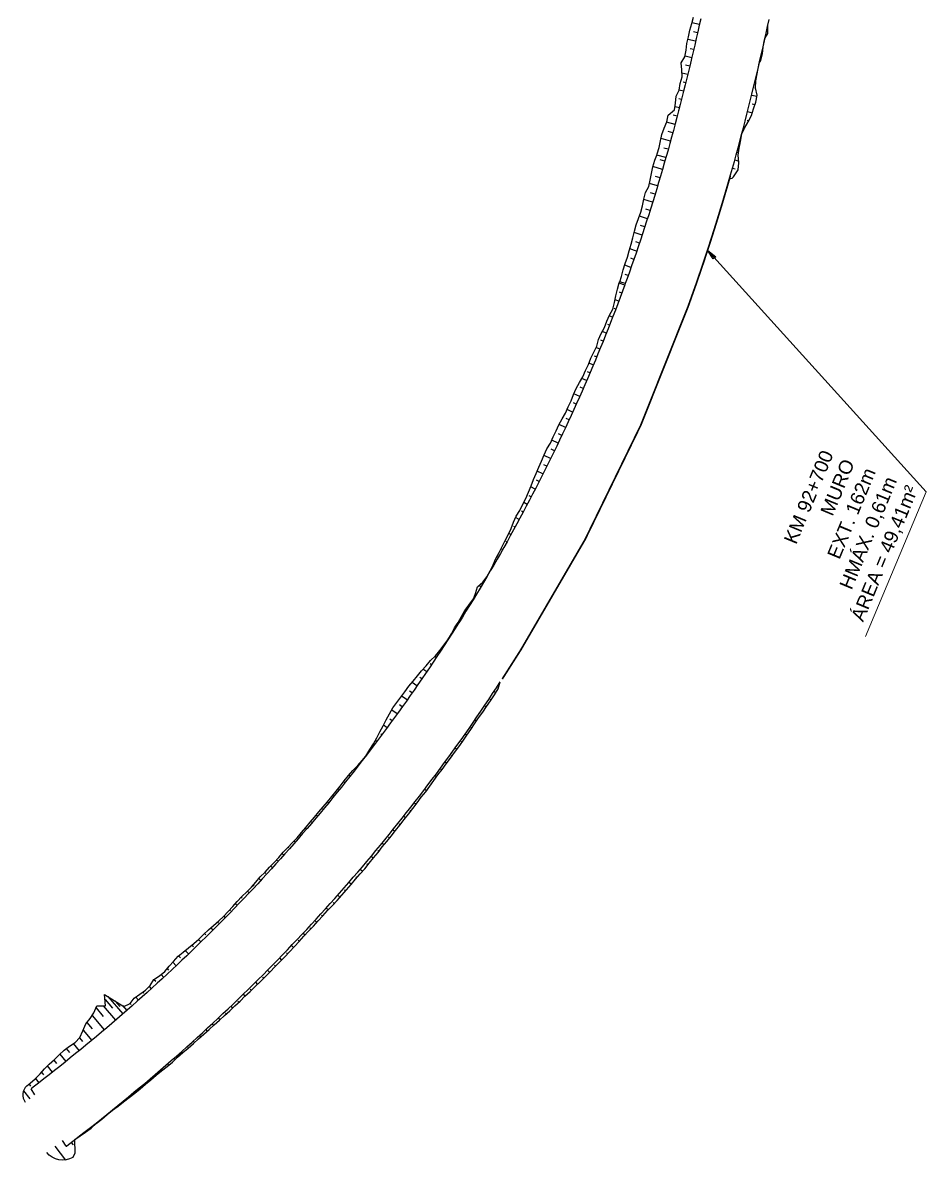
# Model space of a CAD drawing. Header units: metres. Extents: x 288738 to 324331, y 7399322 to 7465117.
# Drawn here: x 296257 to 296520.2, y 7459458.1 to 7459789.4 of the extents above; entities that cross this region are included whole.
import ezdxf

# ---------------------------------------------------------------- set-up
doc = ezdxf.new("R2010")
doc.units = ezdxf.units.M
doc.header["$LTSCALE"] = 10
for name, color, linetype in [('F-HZ-ATERRO-TALUDE', 110, 'Continuous'), ('F-HZ-MUROS', 210, 'Continuous'), ('F-HZ-PIANO-CORTE', 10, 'Continuous'), ('F-HZ-TALUDE', 2, 'Continuous')]:
    doc.layers.add(name, color=color, linetype=linetype)
doc.layers.add('U-HZ-TEXTO-MUROS', color=2, linetype='Continuous', lineweight=0)
doc.styles.add('ARIAL', font='arial.ttf')
doc.styles.add('DIM', font='arial.ttf', dxfattribs={"width": 0.8})
doc.dimstyles.new('U-1_2000', dxfattribs={"dimscale": 2, "dimtxt": 1.5, "dimasz": 0.75, "dimexe": 0.75, "dimexo": 0.75, "dimgap": 0.25, "dimtad": 1, "dimzin": 4, "dimtxsty": 'DIM', "dimblk": 'ARCHTICK', "dimcen": 0.7, "dimdle": 0.75, "dimclrd": 256, "dimclre": 256, "dimclrt": 256, "dimaunit": 1, "dimadec": 3, "dimazin": 2, "dimtfac": 1, "dimtofl": 0, "dimtmove": 0, "dimatfit": 3, "dimldrblk": 'CLOSEDBLANK', "dimfxl": 0, "dimtolj": 1, "dimtzin": 0, "dimlwd": -1, "dimlwe": -1, "dimarcsym": 0})

# ---------------------------------------------------------------- blocks, each defined once
blk = doc.blocks.new('_ArchTick')
at = {"color": 0, "linetype": 'ByBlock', "const_width": 0.15}
blk.add_lwpolyline([(-0.5, -0.5), (0.5, 0.5)], dxfattribs=at)

msp = doc.modelspace()

# ---------------------------------------------------------------- linework, layer by layer
at = {"layer": 'F-HZ-ATERRO-TALUDE', "linetype": 'Continuous', "lineweight": -3}
for p, q in [((296454.101, 7459788.939), (296451.903, 7459789.43)), ((296453.554, 7459786.499), (296452.38, 7459786.765)), ((296473.89, 7459788.097), (296474.016, 7459788.07)), ((296452.995, 7459784.062), (296450.709, 7459784.588)), ((296472.695, 7459782.733), (296472.747, 7459782.722)), ((296451.859, 7459779.193), (296449.894, 7459779.658)), ((296452.433, 7459781.627), (296451.354, 7459781.878)), ((296451.28, 7459776.761), (296450.044, 7459777.058)), ((296450.691, 7459774.332), (296449.009, 7459774.742)), ((296449.489, 7459769.478), (296448.187, 7459769.806)), ((296450.097, 7459771.903), (296449.379, 7459772.081)), ((296448.876, 7459767.055), (296448.068, 7459767.261)), ((296448.253, 7459764.634), (296446.979, 7459764.964)), ((296446.98, 7459759.798), (296444.519, 7459760.456)), ((296447.623, 7459762.214), (296446.489, 7459762.513)), ((296446.33, 7459757.384), (296444.976, 7459757.752)), ((296466.3, 7459756.558), (296466.326, 7459756.551)), ((296445.669, 7459754.973), (296442.905, 7459755.736)), ((296445.001, 7459752.564), (296443.695, 7459752.93)), ((296465.659, 7459754.153), (296465.926, 7459754.081)), ((296444.32, 7459750.159), (296441.716, 7459750.9)), ((296444.017, 7459749.102), (296442.662, 7459749.49)), ((296464.379, 7459749.457), (296465.525, 7459749.141)), ((296465.008, 7459751.75), (296465.246, 7459751.685)), ((296443.328, 7459746.699), (296440.502, 7459747.522)), ((296463.725, 7459747.109), (296464.532, 7459746.883)), ((296442.619, 7459744.302), (296441.335, 7459744.681)), ((296441.905, 7459741.906), (296439.542, 7459742.616)), ((296441.178, 7459739.513), (296439.881, 7459739.91)), ((296440.447, 7459737.123), (296437.899, 7459737.914)), ((296438.941, 7459732.355), (296436.592, 7459733.108)), ((296439.695, 7459734.738), (296438.524, 7459735.108)), ((296438.174, 7459729.976), (296436.973, 7459730.367)), ((296437.393, 7459727.601), (296435.115, 7459728.356)), ((296435.797, 7459722.862), (296433.8, 7459723.546)), ((296436.6, 7459725.23), (296435.543, 7459725.586)), ((296434.982, 7459720.499), (296434.066, 7459720.817)), ((296434.155, 7459718.14), (296432.316, 7459718.789)), ((296432.325, 7459713.04), (296430.741, 7459713.618)), ((296432.468, 7459713.433), (296430.886, 7459714.009)), ((296433.317, 7459715.784), (296432.473, 7459716.087)), ((296431.461, 7459710.694), (296430.775, 7459710.948)), ((296430.587, 7459708.352), (296429.54, 7459708.745)), ((296428.805, 7459703.68), (296427.803, 7459704.068)), ((296429.702, 7459706.014), (296429.304, 7459706.165)), ((296427.896, 7459701.351), (296427.367, 7459701.559)), ((296426.047, 7459696.706), (296425.391, 7459696.97)), ((296426.977, 7459699.026), (296425.781, 7459699.503)), ((296425.104, 7459694.39), (296423.977, 7459694.852)), ((296423.186, 7459689.773), (296421.92, 7459690.306)), ((296424.151, 7459692.079), (296423.53, 7459692.337)), ((296422.211, 7459687.471), (296421.526, 7459687.763)), ((296420.226, 7459682.882), (296419.4, 7459683.244)), ((296421.224, 7459685.174), (296419.822, 7459685.78)), ((296419.217, 7459680.594), (296417.543, 7459681.338)), ((296417.165, 7459676.035), (296415.559, 7459676.767)), ((296418.197, 7459678.312), (296417.39, 7459678.675)), ((296416.123, 7459673.762), (296415.269, 7459674.157)), ((296415.07, 7459671.495), (296413.214, 7459672.363)), ((296412.93, 7459666.976), (296411.065, 7459667.87)), ((296414.006, 7459669.233), (296413.083, 7459669.67)), ((296410.747, 7459662.478), (296408.849, 7459663.411)), ((296411.844, 7459664.724), (296410.863, 7459665.2)), ((296409.639, 7459660.237), (296408.739, 7459660.685)), ((296408.52, 7459658.001), (296406.853, 7459658.841)), ((296406.25, 7459653.546), (296404.972, 7459654.206)), ((296407.391, 7459655.771), (296406.616, 7459656.165)), ((296405.098, 7459651.327), (296404.541, 7459651.618)), ((296402.764, 7459646.906), (296402.284, 7459647.162)), ((296403.936, 7459649.114), (296402.908, 7459649.657)), ((296401.58, 7459644.704), (296400.525, 7459645.274)), ((296399.181, 7459640.317), (296398.583, 7459640.647)), ((296400.386, 7459642.508), (296399.988, 7459642.725)), ((296397.966, 7459638.132), (296397.698, 7459638.282)), ((296395.503, 7459633.781), (296395.313, 7459633.89)), ((296396.739, 7459635.954), (296396.278, 7459636.215)), ((296394.256, 7459631.614), (296394.11, 7459631.699)), ((296391.73, 7459627.299), (296391.633, 7459627.356)), ((296392.998, 7459629.453), (296392.988, 7459629.459)), ((296390.451, 7459625.151), (296390.161, 7459625.324)), ((296377.433, 7459604.522), (296376.961, 7459604.836)), ((296378.812, 7459606.607), (296378.716, 7459606.671)), ((296374.645, 7459600.372), (296373.558, 7459601.11)), ((296376.044, 7459602.444), (296375.633, 7459602.719)), ((296371.817, 7459596.248), (296370.391, 7459597.236)), ((296373.237, 7459598.306), (296372.607, 7459598.738)), ((296370.388, 7459594.197), (296369.592, 7459594.755)), ((296367.5, 7459590.115), (296366.677, 7459590.703)), ((296368.949, 7459592.153), (296367.343, 7459593.289)), ((296366.041, 7459588.085), (296364.471, 7459589.219)), ((296363.095, 7459584.046), (296362.028, 7459584.832)), ((296364.572, 7459586.062), (296363.904, 7459586.55)), ((296361.606, 7459582.037), (296361.24, 7459582.31)), ((296358.6, 7459578.041), (296358.496, 7459578.121)), ((296360.108, 7459580.036), (296359.684, 7459580.355)), ((296276.39, 7459467.396), (296276.537, 7459467.209)), ((296266.353, 7459462.166, 660), (296269.446, 7459458.144, 660)), ((296271.076, 7459463.267), (296271.648, 7459462.524))]:
    msp.add_line(p, q, dxfattribs=at)
at = {"layer": 'F-HZ-MUROS', "linetype": 'Continuous', "lineweight": -3, "const_width": 0.5}
for points in [[(296450.792, 7459706.762, 0.009674), (296457.489, 7459726.329, 0.0069103), (296462.085, 7459741.364, 0.0013847), (296463.078, 7459744.819, 0.0013847)], [(296396.648, 7459598.254), (296402.116, 7459606.842, 0.0555451), (296450.792, 7459706.762, 1.4058835)]]:
    msp.add_lwpolyline(points, format="xyb", dxfattribs=at)
at = {"layer": 'F-HZ-PIANO-CORTE'}
for p, q in [((296470.433, 7459772.998), (296470.608, 7459772.956)), ((296471.038, 7459775.42), (296471.067, 7459775.413)), ((296470.15, 7459770.535), (296470.442, 7459770.465)), ((296469.315, 7459768.382), (296470.821, 7459768.012)), ((296468.109, 7459763.552), (296469.499, 7459763.2)), ((296469.495, 7459765.771), (296470.274, 7459765.576)), ((296467.981, 7459761.056), (296468.458, 7459760.934)), ((296387.558, 7459620.631), (296387.615, 7459620.596)), ((296386.085, 7459618.612), (296386.365, 7459618.439)), ((296383.521, 7459614.325), (296383.714, 7459614.203)), ((296384.824, 7459616.456), (296384.934, 7459616.387)), ((296381.386, 7459610.663), (296381.433, 7459610.633)), ((296382.601, 7459612.847), (296382.69, 7459612.79)), ((296394.282, 7459594.647), (296394.798, 7459594.305)), ((296391.508, 7459590.495), (296392.019, 7459590.15)), ((296393.164, 7459592.391), (296393.429, 7459592.215)), ((296390.354, 7459588.26), (296390.603, 7459588.09)), ((296387.513, 7459584.15), (296387.753, 7459583.982)), ((296388.693, 7459586.37), (296389.162, 7459586.048)), ((296385.841, 7459582.27), (296386.321, 7459581.933)), ((296382.951, 7459578.199), (296383.472, 7459577.826)), ((296384.665, 7459580.044), (296384.93, 7459579.856)), ((296355.334, 7459573.977), (296355.425, 7459573.906)), ((296380.024, 7459574.155), (296380.515, 7459573.796)), ((296381.756, 7459575.982), (296382.02, 7459575.791)), ((296353.644, 7459572.139), (296353.769, 7459572.041)), ((296378.789, 7459571.963), (296379.033, 7459571.783)), ((296350.408, 7459568.337), (296350.602, 7459568.182)), ((296351.936, 7459570.315), (296352.353, 7459569.985)), ((296375.832, 7459567.938), (296376.103, 7459567.734)), ((296377.058, 7459570.138), (296377.538, 7459569.78)), ((296347.328, 7459564.401), (296347.49, 7459564.268)), ((296348.891, 7459566.351), (296349.229, 7459566.078)), ((296372.778, 7459563.99), (296373.012, 7459563.81)), ((296374.056, 7459566.15), (296374.629, 7459565.715)), ((296344.085, 7459560.597), (296344.279, 7459560.435)), ((296345.731, 7459562.478), (296346.068, 7459562.2)), ((296371.019, 7459562.194), (296371.552, 7459561.781)), ((296342.485, 7459558.676), (296342.868, 7459558.354)), ((296367.944, 7459558.264), (296368.477, 7459557.842)), ((296369.78, 7459559.996), (296370.073, 7459559.766)), ((296339.295, 7459554.826), (296339.631, 7459554.538)), ((296340.872, 7459556.766), (296341.063, 7459556.604)), ((296364.831, 7459554.36), (296365.377, 7459553.921)), ((296366.658, 7459556.097), (296366.924, 7459555.885)), ((296335.993, 7459551.072), (296336.357, 7459550.755)), ((296337.665, 7459552.931), (296337.831, 7459552.787)), ((296363.558, 7459552.18), (296363.854, 7459551.938)), ((296332.539, 7459547.46), (296333.049, 7459547.006)), ((296334.274, 7459549.257), (296334.491, 7459549.066)), ((296360.4, 7459548.309), (296360.706, 7459548.056)), ((296361.681, 7459550.488), (296362.256, 7459550.016)), ((296330.918, 7459545.558), (296331.149, 7459545.35)), ((296357.232, 7459544.448), (296357.572, 7459544.16)), ((296358.498, 7459546.644), (296359.135, 7459546.111)), ((296327.487, 7459541.922), (296327.751, 7459541.68)), ((296329.199, 7459543.743), (296329.702, 7459543.286)), ((296355.277, 7459542.832), (296355.945, 7459542.263)), ((296324.112, 7459538.243), (296324.365, 7459538.007)), ((296325.724, 7459540.154), (296326.321, 7459539.601)), ((296352.022, 7459539.049), (296352.699, 7459538.46)), ((296353.986, 7459540.651), (296354.319, 7459540.365)), ((296320.615, 7459534.673), (296320.898, 7459534.403)), ((296322.403, 7459536.42), (296322.903, 7459535.947)), ((296348.73, 7459535.297), (296349.377, 7459534.724)), ((296350.714, 7459536.877), (296351.047, 7459536.584)), ((296317.229, 7459530.998), (296317.469, 7459530.764)), ((296318.88, 7459532.875), (296319.449, 7459532.327)), ((296345.404, 7459531.575), (296345.999, 7459531.038)), ((296347.387, 7459533.15), (296347.703, 7459532.867)), ((296313.699, 7459527.462), (296313.952, 7459527.212)), ((296315.525, 7459529.168), (296315.961, 7459528.74)), ((296342.043, 7459527.884), (296342.629, 7459527.345)), ((296344.013, 7459529.465), (296344.299, 7459529.206)), ((296309.951, 7459524.153), (296310.309, 7459523.791)), ((296311.812, 7459525.823), (296312.442, 7459525.192)), ((296338.647, 7459524.224), (296339.209, 7459523.698)), ((296340.629, 7459525.791), (296340.909, 7459525.531)), ((296308.16, 7459522.41), (296308.883, 7459521.672)), ((296337.213, 7459522.144), (296337.49, 7459521.883)), ((296302.378, 7459517.637), (296302.934, 7459517.052)), ((296304.323, 7459519.207), (296305.296, 7459518.194)), ((296306.272, 7459520.773), (296306.682, 7459520.35)), ((296333.809, 7459518.49), (296334.128, 7459518.183)), ((296335.218, 7459520.598), (296335.827, 7459520.017)), ((296300.706, 7459515.782), (296301.677, 7459514.751)), ((296330.311, 7459514.927), (296330.609, 7459514.634)), ((296331.756, 7459517.004), (296332.369, 7459516.408)), ((296297.285, 7459512.161), (296298.033, 7459511.351)), ((296299.055, 7459513.907), (296299.456, 7459513.477)), ((296326.806, 7459511.366), (296327.112, 7459511.06)), ((296328.261, 7459513.442), (296328.861, 7459512.846)), ((296293.786, 7459508.735), (296294.415, 7459508.041)), ((296295.208, 7459510.776), (296295.711, 7459510.227)), ((296323.237, 7459507.872), (296323.519, 7459507.585)), ((296324.731, 7459509.912), (296325.342, 7459509.296)), ((296280.952, 7459504.915), (296283.104, 7459502.425)), ((296281.746, 7459505.778), (296286.148, 7459500.707)), ((296283.886, 7459504.451), (296285.301, 7459502.826)), ((296289.9, 7459505.62), (296290.707, 7459504.712)), ((296291.95, 7459507.05), (296292.256, 7459506.709)), ((296319.653, 7459504.394), (296319.93, 7459504.107)), ((296321.17, 7459506.416), (296321.682, 7459505.889)), ((296278.327, 7459502.441), (296280.406, 7459500.002)), ((296280.448, 7459503.06), (296284.034, 7459498.885)), ((296286.027, 7459503.124), (296287.279, 7459501.69)), ((296288.237, 7459503.781), (296288.547, 7459503.428)), ((296316.011, 7459500.974), (296316.257, 7459500.714)), ((296317.575, 7459502.954), (296318.096, 7459502.408)), ((296275.645, 7459498.255), (296277.231, 7459496.36)), ((296277.159, 7459500.241), (296280.702, 7459496.048)), ((296313.948, 7459499.523), (296314.42, 7459499.019)), ((296274.592, 7459496.01), (296277.082, 7459493.012)), ((296310.289, 7459496.128), (296310.71, 7459495.67)), ((296312.323, 7459497.607), (296312.522, 7459497.392)), ((296271.699, 7459492.049), (296273.391, 7459489.977)), ((296273.493, 7459493.771), (296274.405, 7459492.664)), ((296306.597, 7459492.766), (296306.972, 7459492.35)), ((296308.649, 7459494.221), (296308.851, 7459493.999)), ((296267.786, 7459488.952), (296269.496, 7459486.821)), ((296269.667, 7459490.595), (296270.557, 7459489.496)), ((296302.874, 7459489.438), (296303.179, 7459489.094)), ((296304.92, 7459490.894), (296305.101, 7459490.692)), ((296264.124, 7459485.552), (296265.579, 7459483.707)), ((296265.991, 7459487.212), (296266.767, 7459486.238)), ((296299.12, 7459486.145), (296299.465, 7459485.748)), ((296301.165, 7459487.599), (296301.33, 7459487.412)), ((296260.72, 7459481.896), (296261.683, 7459480.655)), ((296262.428, 7459483.719), (296263.031, 7459482.949)), ((296293.548, 7459481.133), (296293.664, 7459480.996)), ((296295.336, 7459482.887), (296295.573, 7459482.609)), ((296297.376, 7459484.345), (296297.519, 7459484.178)), ((296257.197, 7459478.337), (296259.009, 7459476.004)), ((296258.804, 7459480.292), (296259.253, 7459479.708)), ((296289.712, 7459477.929), (296289.821, 7459477.798)), ((296291.521, 7459479.661), (296291.747, 7459479.391)), ((296285.805, 7459474.815), (296285.863, 7459474.744)), ((296287.68, 7459476.47), (296287.815, 7459476.307)), ((296281.894, 7459471.703), (296281.926, 7459471.663)), ((296283.808, 7459473.311), (296283.885, 7459473.215))]:
    msp.add_line(p, q, dxfattribs=at)
at = {"layer": 'F-HZ-TALUDE', "linetype": 'Continuous', "lineweight": -3}
for p, q in [((296474.018, 7459786.291), (296474.016, 7459788.672)), ((296472.691, 7459782.442), (296473.209, 7459785.022)), ((296471.968, 7459778.455), (296472.423, 7459780.427)), ((296269.702, 7459462.212), (296270.317, 7459462.683))]:
    msp.add_line(p, q, dxfattribs=at)
at = {"layer": 'F-HZ-TALUDE', "linetype": 'Continuous', "lineweight": -3, "flags": 128}
for points in [[(296454.476, 7459790.616), (296454.044, 7459788.687), (296453.613, 7459786.759), (296453.173, 7459784.833), (296452.729, 7459782.908), (296452.284, 7459780.985), (296451.829, 7459779.064), (296451.373, 7459777.144), (296450.91, 7459775.225), (296450.441, 7459773.309), (296449.972, 7459771.393), (296449.49, 7459769.482), (296449.008, 7459767.57), (296448.52, 7459765.66), (296448.023, 7459763.754), (296447.527, 7459761.847), (296447.019, 7459759.944), (296446.508, 7459758.042), (296445.993, 7459756.142), (296445.467, 7459754.245), (296444.941, 7459752.349), (296444.405, 7459750.456), (296444.32, 7459750.159), (296443.864, 7459748.565), (296443.321, 7459746.675), (296442.763, 7459744.79), (296442.205, 7459742.905), (296441.64, 7459741.023), (296441.065, 7459739.143), (296440.491, 7459737.265), (296439.901, 7459735.391), (296439.31, 7459733.519), (296438.716, 7459731.648), (296438.111, 7459729.782), (296437.498, 7459727.918), (296436.879, 7459726.056), (296436.252, 7459724.197), (296435.619, 7459722.34), (296434.978, 7459720.486), (296434.33, 7459718.634), (296433.675, 7459716.785), (296433.013, 7459714.938), (296432.468, 7459713.433), (296432.344, 7459713.093), (296431.668, 7459711.252), (296430.985, 7459709.412), (296430.296, 7459707.576), (296429.599, 7459705.742), (296428.895, 7459703.911), (296428.184, 7459702.082), (296427.466, 7459700.256), (296426.741, 7459698.433), (296426.009, 7459696.613), (296425.271, 7459694.795), (296424.525, 7459692.981), (296423.773, 7459691.169), (296423.013, 7459689.36), (296422.247, 7459687.554), (296421.474, 7459685.751), (296420.694, 7459683.95), (296419.907, 7459682.153), (296419.113, 7459680.359), (296418.312, 7459678.568), (296417.505, 7459676.78), (296416.691, 7459674.995), (296415.87, 7459673.213), (296415.042, 7459671.434), (296414.208, 7459669.659), (296413.366, 7459667.886), (296412.518, 7459666.117), (296411.664, 7459664.351), (296410.802, 7459662.589), (296409.934, 7459660.829), (296409.059, 7459659.073), (296408.177, 7459657.321), (296407.289, 7459655.571), (296406.394, 7459653.825), (296405.493, 7459652.083), (296404.585, 7459650.344), (296403.67, 7459648.608), (296402.748, 7459646.876), (296401.82, 7459645.148), (296400.886, 7459643.423), (296399.945, 7459641.701), (296398.997, 7459639.983), (296398.043, 7459638.269), (296397.082, 7459636.558), (296396.115, 7459634.852), (296395.141, 7459633.148), (296394.161, 7459631.449), (296393.174, 7459629.753), (296392.181, 7459628.061), (296391.181, 7459626.373), (296390.175, 7459624.689), (296389.163, 7459623.008), (296388.144, 7459621.332), (296387.119, 7459619.659), (296386.087, 7459617.99), (296385.05, 7459616.325), (296384.005, 7459614.664), (296383.714, 7459614.203), (296382.955, 7459613.007), (296381.898, 7459611.354), (296380.835, 7459609.706), (296379.765, 7459608.061), (296378.69, 7459606.42), (296377.608, 7459604.783), (296376.519, 7459603.151), (296375.425, 7459601.523), (296374.325, 7459599.899), (296373.218, 7459598.279), (296372.105, 7459596.663), (296370.986, 7459595.051), (296369.861, 7459593.444), (296368.729, 7459591.841), (296367.592, 7459590.243), (296366.448, 7459588.649), (296365.299, 7459587.059), (296364.143, 7459585.473), (296362.982, 7459583.892), (296361.814, 7459582.316), (296360.64, 7459580.743), (296359.461, 7459579.176), (296358.275, 7459577.613), (296357.084, 7459576.054), (296355.886, 7459574.5), (296354.683, 7459572.95), (296353.474, 7459571.406), (296352.259, 7459569.865), (296351.038, 7459568.33), (296349.811, 7459566.799), (296348.578, 7459565.272), (296347.34, 7459563.751), (296346.095, 7459562.234), (296344.845, 7459560.722), (296343.59, 7459559.214), (296342.328, 7459557.712), (296341.061, 7459556.214), (296339.788, 7459554.721), (296338.509, 7459553.233), (296337.225, 7459551.75), (296335.935, 7459550.272), (296334.64, 7459548.798), (296333.338, 7459547.33), (296332.032, 7459545.867), (296330.719, 7459544.408), (296329.402, 7459542.955), (296328.078, 7459541.506), (296326.749, 7459540.063), (296325.415, 7459538.625), (296324.075, 7459537.192), (296322.73, 7459535.764), (296321.379, 7459534.341), (296320.023, 7459532.923), (296318.662, 7459531.51), (296317.295, 7459530.103), (296315.923, 7459528.701), (296314.545, 7459527.304), (296313.162, 7459525.912), (296311.774, 7459524.526), (296310.381, 7459523.145), (296308.982, 7459521.769), (296307.578, 7459520.398), (296306.169, 7459519.033), (296304.755, 7459517.674), (296303.335, 7459516.319), (296301.911, 7459514.97), (296300.481, 7459513.627), (296299.046, 7459512.289), (296297.606, 7459510.956), (296296.161, 7459509.629), (296294.711, 7459508.308), (296293.256, 7459506.992), (296291.796, 7459505.681), (296290.331, 7459504.377), (296288.861, 7459503.077), (296287.386, 7459501.784), (296285.906, 7459500.496), (296284.42, 7459499.214), (296282.926, 7459497.94), (296281.432, 7459496.665), (296279.931, 7459495.398), (296278.425, 7459494.137), (296276.919, 7459492.875), (296275.4, 7459491.626), (296273.882, 7459490.378), (296272.359, 7459489.134), (296270.829, 7459487.898), (296269.298, 7459486.662), (296267.759, 7459485.436), (296266.218, 7459484.212), (296264.674, 7459482.991), (296263.122, 7459481.779), (296261.57, 7459480.567), (296260.012, 7459479.363), (296259.418, 7459478.907)], [(296388.836, 7459623.206), (296389.45, 7459625.124), (296390.987, 7459626.489), (296392.165, 7459628.071), (296393.153, 7459629.766), (296394.039, 7459631.52), (296394.768, 7459633.363), (296395.723, 7459635.074), (296396.583, 7459636.84), (296397.503, 7459638.571), (296398.417, 7459640.305), (296399.275, 7459642.069), (296399.949, 7459643.932), (296400.725, 7459645.739), (296401.789, 7459647.389), (296402.64, 7459649.154), (296403.56, 7459650.881), (296404.308, 7459652.699), (296405.098, 7459654.493), (296405.751, 7459656.356), (296406.547, 7459658.144), (296407.334, 7459659.937), (296408.096, 7459661.741), (296408.899, 7459663.523), (296409.671, 7459665.32), (296410.67, 7459667.007), (296411.484, 7459668.784), (296412.373, 7459670.525), (296413.182, 7459672.304), (296414.115, 7459674.026), (296415.088, 7459675.73), (296415.897, 7459677.51), (296416.698, 7459679.293), (296417.451, 7459681.098), (296418.151, 7459682.926), (296419.195, 7459684.603), (296420.118, 7459686.335), (296420.875, 7459688.139), (296421.75, 7459689.893), (296422.492, 7459691.703), (296423.323, 7459693.477), (296424.165, 7459695.247), (296424.695, 7459697.144), (296425.485, 7459698.935), (296426.395, 7459700.68), (296427.133, 7459702.493), (296427.899, 7459704.295), (296428.828, 7459706.037), (296429.356, 7459707.931), (296429.79, 7459709.859), (296430.218, 7459711.787), (296430.756, 7459713.673), (296430.886, 7459714.009), (296431.419, 7459715.512), (296431.878, 7459717.425), (296432.475, 7459719.287), (296433.146, 7459721.123), (296433.649, 7459723.016), (296434.184, 7459724.898), (296434.728, 7459726.777), (296435.194, 7459728.68), (296435.708, 7459730.566), (296436.328, 7459732.417), (296437.026, 7459734.245), (296437.528, 7459736.137), (296437.929, 7459738.06), (296438.401, 7459739.96), (296439.325, 7459741.723), (296439.788, 7459743.627), (296440.145, 7459745.562), (296440.494, 7459747.499), (296441.099, 7459749.361), (296441.716, 7459750.9), (296441.755, 7459751.209), (296442.346, 7459753.078), (296442.732, 7459755.004), (296443.182, 7459756.912), (296443.856, 7459758.76), (296444.574, 7459760.597), (296445, 7459762.514), (296446.845, 7459764.061), (296447.136, 7459766.017), (296447.306, 7459768.003), (296448.188, 7459769.809), (296448.526, 7459771.753), (296449.036, 7459773.654), (296448.985, 7459775.692), (296448.763, 7459777.769), (296449.873, 7459779.527), (296450.184, 7459781.476), (296450.455, 7459783.435), (296450.878, 7459785.358), (296451.256, 7459787.292), (296451.839, 7459789.181), (296452.329, 7459791.091)], [(296463.078, 7459744.818), (296463.165, 7459745.125), (296463.717, 7459747.08), (296464.263, 7459749.036), (296464.802, 7459750.993), (296465.335, 7459752.951), (296465.862, 7459754.911), (296466.383, 7459756.872), (296466.898, 7459758.834), (296467.407, 7459760.797), (296467.91, 7459762.761), (296468.407, 7459764.727), (296468.898, 7459766.693), (296469.384, 7459768.66), (296469.864, 7459770.629), (296470.338, 7459772.598), (296470.806, 7459774.568), (296471.27, 7459776.539), (296471.729, 7459778.51), (296472.183, 7459780.482), (296472.633, 7459782.455), (296473.077, 7459784.428), (296473.517, 7459786.402), (296473.951, 7459788.377), (296474.381, 7459790.352)], [(296467.261, 7459758.739), (296468.271, 7459760.575), (296469.235, 7459762.424), (296469.892, 7459764.353), (296470.498, 7459766.296), (296470.874, 7459768.294), (296470.437, 7459770.489), (296470.537, 7459772.55), (296470.888, 7459774.548), (296471.54, 7459777.696)], [(296463.988, 7459744.559), (296464.209, 7459744.829), (296465.334, 7459746.626), (296465.573, 7459748.673), (296465.351, 7459750.843), (296465.692, 7459752.855), (296466.073, 7459754.855), (296466.445, 7459757.107)], [(296380.81, 7459609.721), (296381.833, 7459611.396), (296382.753, 7459613.136), (296383.521, 7459614.325), (296383.842, 7459614.768), (296384.828, 7459616.464), (296385.784, 7459618.179), (296386.905, 7459619.79), (296388.292, 7459621.574)], [(296356.869, 7459575.775), (296358.104, 7459577.743), (296359.149, 7459579.411), (296360.123, 7459581.131), (296361.035, 7459582.895), (296361.936, 7459584.663), (296362.881, 7459586.397), (296363.836, 7459588.121), (296364.819, 7459589.822), (296365.945, 7459591.42), (296367.124, 7459592.979), (296368.252, 7459594.575), (296369.412, 7459596.149), (296370.731, 7459597.613), (296371.957, 7459599.144), (296373.171, 7459600.684), (296374.5, 7459602.147), (296375.778, 7459603.647), (296377.187, 7459605.063), (296378.491, 7459606.551), (296379.616, 7459608.158)], [(296275.13, 7459466.408), (296276.727, 7459467.661), (296278.321, 7459468.918), (296279.911, 7459470.181), (296281.497, 7459471.448), (296283.08, 7459472.722), (296284.659, 7459474), (296286.234, 7459475.283), (296287.805, 7459476.573), (296289.371, 7459477.868), (296290.934, 7459479.169), (296292.492, 7459480.476), (296294.045, 7459481.789), (296295.594, 7459483.107), (296297.139, 7459484.431), (296298.68, 7459485.762), (296300.216, 7459487.099), (296301.747, 7459488.442), (296303.272, 7459489.79), (296304.793, 7459491.144), (296306.308, 7459492.504), (296307.818, 7459493.87), (296309.323, 7459495.242), (296310.823, 7459496.619), (296312.318, 7459498.002), (296313.807, 7459499.391), (296315.291, 7459500.785), (296316.769, 7459502.185), (296318.242, 7459503.591), (296319.71, 7459505.002), (296321.173, 7459506.419), (296322.63, 7459507.841), (296324.081, 7459509.269), (296325.528, 7459510.702), (296326.968, 7459512.141), (296328.404, 7459513.585), (296329.833, 7459515.035), (296331.257, 7459516.491), (296332.676, 7459517.951), (296334.089, 7459519.417), (296335.497, 7459520.889), (296336.898, 7459522.366), (296338.295, 7459523.848), (296339.685, 7459525.335), (296341.07, 7459526.828), (296342.449, 7459528.326), (296343.823, 7459529.829), (296345.19, 7459531.337), (296346.552, 7459532.851), (296347.909, 7459534.37), (296349.259, 7459535.894), (296350.603, 7459537.423), (296351.942, 7459538.957), (296353.275, 7459540.497), (296354.602, 7459542.041), (296355.923, 7459543.59), (296357.238, 7459545.145), (296358.548, 7459546.704), (296359.851, 7459548.269), (296361.148, 7459549.838), (296362.44, 7459551.412), (296363.725, 7459552.992), (296365.004, 7459554.576), (296366.278, 7459556.165), (296367.545, 7459557.758), (296368.806, 7459559.357), (296370.061, 7459560.96), (296371.31, 7459562.569), (296372.553, 7459564.182), (296373.79, 7459565.799), (296375.02, 7459567.422), (296376.244, 7459569.049), (296377.462, 7459570.68), (296378.674, 7459572.317), (296379.88, 7459573.957), (296381.079, 7459575.603), (296382.272, 7459577.253), (296383.459, 7459578.908), (296384.639, 7459580.567), (296385.814, 7459582.23), (296386.981, 7459583.898), (296388.143, 7459585.571), (296389.298, 7459587.248), (296390.447, 7459588.929), (296391.589, 7459590.615), (296392.725, 7459592.305), (296393.854, 7459593.999), (296394.977, 7459595.697), (296396.093, 7459597.4)], [(296279.98, 7459470.093), (296281.562, 7459471.368), (296283.139, 7459472.648), (296284.757, 7459473.878), (296286.358, 7459475.131), (296287.941, 7459476.408), (296289.588, 7459477.607), (296291.164, 7459478.894), (296292.712, 7459480.215), (296294.285, 7459481.506), (296295.831, 7459482.83), (296297.423, 7459484.102), (296299.022, 7459485.367), (296300.568, 7459486.696), (296302.055, 7459488.092), (296303.575, 7459489.449), (296305.157, 7459490.737), (296306.68, 7459492.092), (296308.209, 7459493.44), (296309.748, 7459494.777), (296311.242, 7459496.165), (296312.714, 7459497.575), (296314.278, 7459498.887), (296315.773, 7459500.274), (296317.281, 7459501.647), (296318.771, 7459503.039), (296320.271, 7459504.421), (296321.685, 7459505.892), (296323.184, 7459507.275), (296324.681, 7459508.662), (296326.153, 7459510.074), (296327.575, 7459511.536), (296329.004, 7459512.991), (296330.43, 7459514.449), (296331.846, 7459515.917), (296333.335, 7459517.314), (296334.71, 7459518.821), (296336.102, 7459520.312), (296337.452, 7459521.842), (296338.861, 7459523.316), (296340.235, 7459524.823), (296341.642, 7459526.299), (296343.042, 7459527.782), (296344.392, 7459529.311), (296345.78, 7459530.805), (296347.174, 7459532.294), (296348.557, 7459533.793), (296349.905, 7459535.324), (296351.275, 7459536.835), (296352.62, 7459538.368), (296353.949, 7459539.916), (296355.247, 7459541.489), (296356.614, 7459543.004), (296357.915, 7459544.575), (296359.184, 7459546.172), (296360.474, 7459547.752), (296361.711, 7459549.375), (296363.032, 7459550.929), (296364.32, 7459552.509), (296365.543, 7459554.142), (296366.811, 7459555.739), (296368.056, 7459557.353), (296369.388, 7459558.9), (296370.654, 7459560.499), (296371.825, 7459562.171), (296373.021, 7459563.822), (296374.368, 7459565.359), (296375.572, 7459567.004), (296376.771, 7459568.654), (296377.919, 7459570.34), (296379.166, 7459571.954), (296380.364, 7459573.603), (296381.623, 7459575.208), (296382.773, 7459576.892), (296383.995, 7459578.525), (296385.167, 7459580.193), (296386.293, 7459581.893), (296387.466, 7459583.561), (296388.614, 7459585.245), (296389.763, 7459586.928), (296390.958, 7459588.581), (296392.1, 7459590.27), (296393.251, 7459591.952), (296394.392, 7459593.642), (296395.458, 7459595.381), (296396.093, 7459597.4)], [(296258.185, 7459479.742), (296258.185, 7459479.742), (296259.095, 7459480.55), (296260.619, 7459481.792), (296262.003, 7459483.212), (296263.292, 7459484.749), (296264.71, 7459486.118), (296266.202, 7459487.392), (296267.6, 7459488.78), (296269.042, 7459490.111), (296270.591, 7459491.309), (296272.227, 7459492.4), (296273.567, 7459493.851), (296274.504, 7459495.785), (296275.316, 7459497.857), (296276.577, 7459499.383), (296277.712, 7459501.053), (296278.585, 7459503.022), (296281.1, 7459503.073), (296280.837, 7459506.341), (296286.437, 7459502.87), (296288.24, 7459503.783), (296289.477, 7459505.339), (296291.124, 7459506.433), (296292.7, 7459507.609), (296294.062, 7459509.022), (296295.147, 7459510.738), (296296.835, 7459511.793), (296298.355, 7459513.033), (296299.591, 7459514.577), (296300.924, 7459516.017), (296302.211, 7459517.502), (296303.741, 7459518.732), (296305.261, 7459519.974), (296306.804, 7459521.194), (296308.263, 7459522.502), (296309.65, 7459523.884), (296311.111, 7459525.192), (296312.568, 7459526.505), (296314.069, 7459527.775), (296315.487, 7459529.129), (296316.836, 7459530.55), (296318.13, 7459532.025), (296319.427, 7459533.495), (296320.819, 7459534.875), (296322.227, 7459536.24), (296323.597, 7459537.64), (296324.872, 7459539.131), (296326.127, 7459540.638), (296327.555, 7459541.986), (296328.888, 7459543.423), (296330.253, 7459544.83), (296331.574, 7459546.277), (296332.814, 7459547.796), (296334.204, 7459549.183), (296335.557, 7459550.603), (296336.892, 7459552.039), (296338.176, 7459553.521), (296339.452, 7459555.009), (296340.68, 7459556.537), (296341.942, 7459558.037), (296343.212, 7459559.53), (296344.454, 7459561.047), (296345.76, 7459562.51), (296347.023, 7459564.009), (296348.227, 7459565.556), (296349.484, 7459567.062), (296350.636, 7459568.65), (296351.834, 7459570.202), (296353.153, 7459571.657), (296354.564, 7459573.043), (296355.813, 7459574.556)], [(296275.265, 7459466.235), (296276.878, 7459467.469), (296278.404, 7459468.812)], [(296269.638, 7459462.163), (296269.701, 7459462.212), (296270.317, 7459462.683), (296271.925, 7459463.92), (296273.529, 7459465.162), (296275.13, 7459466.408)], [(296271.611, 7459458.929), (296272.272, 7459460.133), (296272.145, 7459464.09)]]:
    msp.add_lwpolyline(points, dxfattribs=at)
at = {"layer": 'F-HZ-TALUDE'}
for points in [[(296473.209, 7459785.022), (296474.018, 7459786.291)], [(296472.423, 7459780.427), (296472.691, 7459782.442)], [(296471.54, 7459777.696), (296471.968, 7459778.455)], [(296466.445, 7459757.107), (296467.261, 7459758.739)], [(296388.292, 7459621.574), (296388.836, 7459623.206)], [(296379.616, 7459608.158), (296380.835, 7459609.706)], [(296355.813, 7459574.556), (296356.869, 7459575.775)], [(296278.404, 7459468.812), (296279.98, 7459470.093)], [(296272.145, 7459464.09), (296275.265, 7459466.235)], [(296269.638, 7459462.163), (296268.596, 7459463.868)]]:
    msp.add_lwpolyline(points, dxfattribs=at)
for points in [[(296463.988, 7459744.559, -0.2299718), (296462.833, 7459743.905, 201.2660151)], [(296258.185, 7459479.742, 0.4021874), (296257.708, 7459475.005, 1.7184531)]]:
    msp.add_lwpolyline(points, format="xyb", dxfattribs=at)
at = {"layer": 'F-HZ-TALUDE', "elevation": 660}
msp.add_lwpolyline([(296260.489, 7459477.146), (296259.418, 7459478.907)], dxfattribs=at)
msp.add_lwpolyline([(296271.611, 7459458.929, -0.385618), (296263.978, 7459460.38, 5.1065909)], format="xyb", dxfattribs=at)

# ---------------------------------------------------------------- texts
at = {"layer": 'U-HZ-TEXTO-MUROS', "linetype": 'Continuous', "lineweight": -3, "insert": (296518.568, 7459653.29), "char_height": 4, "attachment_point": 9, "rotation": 67.49894, "style": 'ARIAL'}
msp.add_mtext('KM 92+700\\PMURO \\PEXT.^I162m\\PHMÁX. 0,61m\\PÁREA = 49,41m²', dxfattribs=at)

# ---------------------------------------------------------------- leaders
at = {"layer": 'U-HZ-TEXTO-MUROS', "linetype": 'Continuous', "lineweight": -3}
msp.add_leader([(296456.471, 7459723.187), (296520.166, 7459652.766), (296502.463, 7459610.651)], dimstyle='U-1_2000', override={"dimscale": 1, "dimasz": 3}, dxfattribs=at)

doc.saveas('drawing.dxf')
